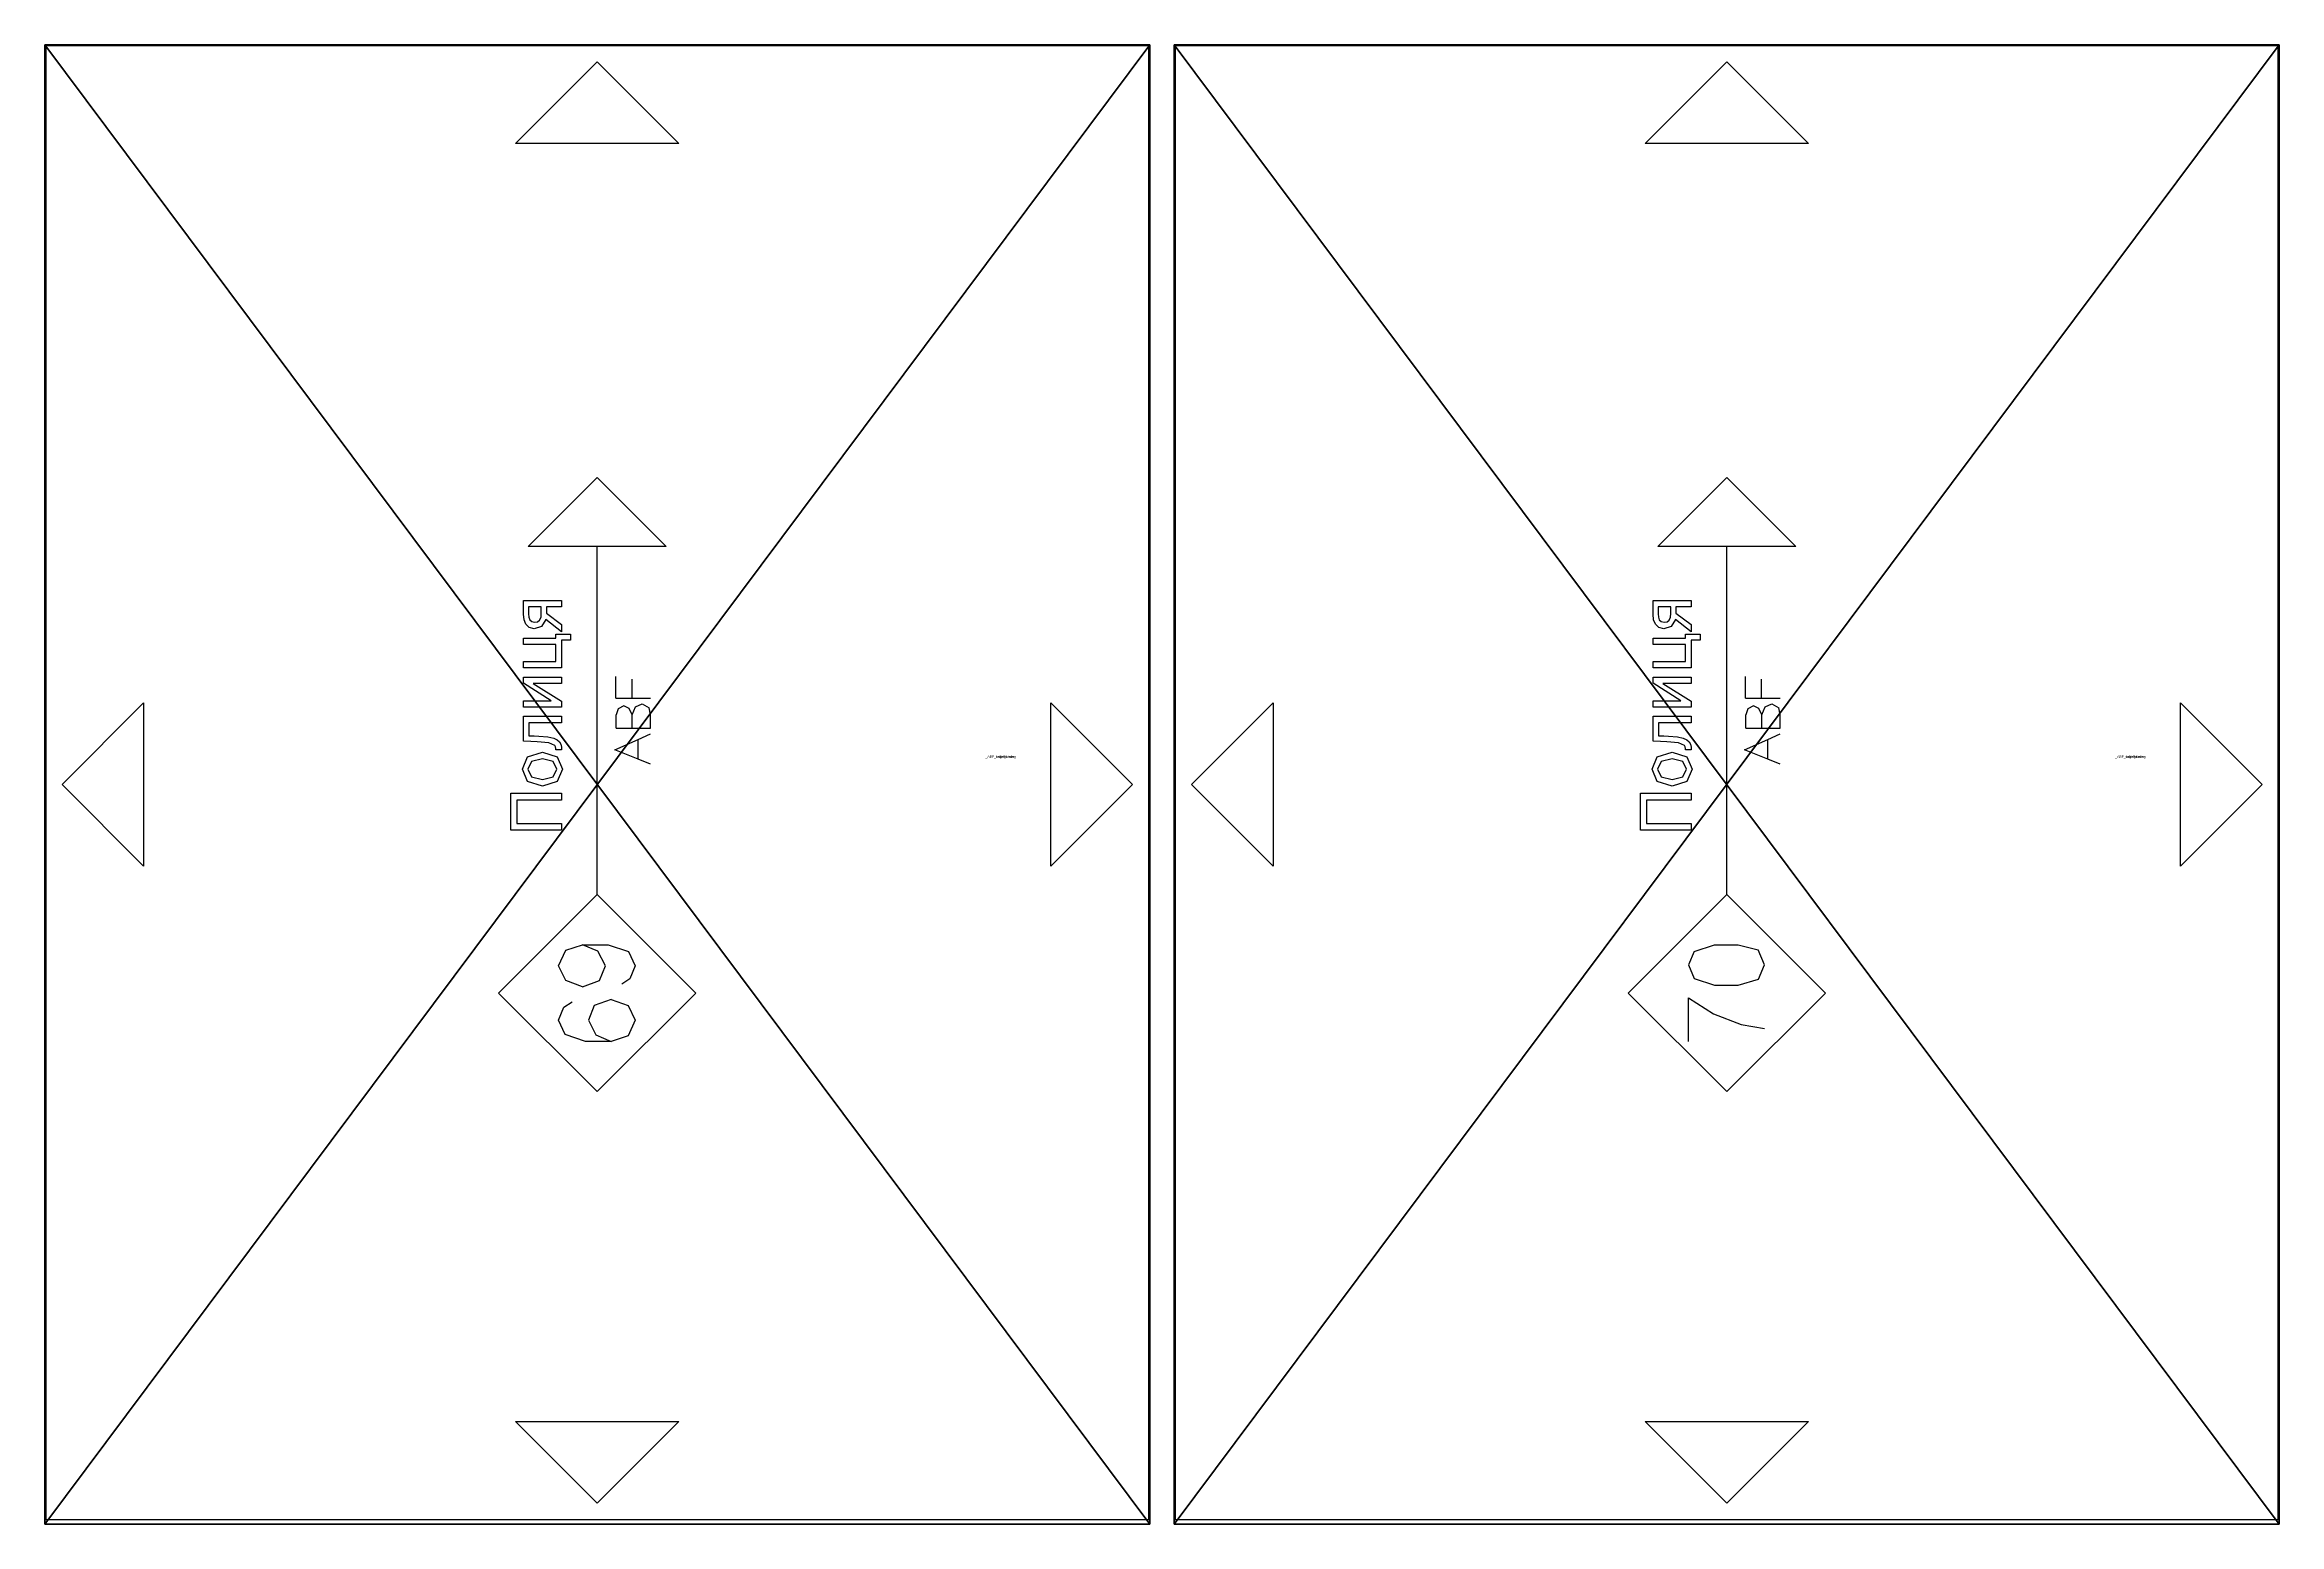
# Model space of a CAD drawing. Header units: millimetres. Extents: x -45532 to 18, y -11338 to 4436.
# Drawn here: x -17494 to -16588, y 0 to 600 of the extents above; entities that cross this region are included whole.
import ezdxf

# ---------------------------------------------------------------- set-up
doc = ezdxf.new("R2010")
doc.units = ezdxf.units.MM
doc.header["$LTSCALE"] = 25.4
doc.layers.get('0').update_dxf_attribs({"true_color": 0xffffff})
for name, color, linetype, true_color in [('ABF_cuttingLines', 134, 'Continuous', 0x009987), ('ABF_edgeBanding', 252, 'Continuous', 0x777799), ('ABF_Label', 190, 'Continuous', 0x9900ff)]:
    doc.layers.add(name, color=color, linetype=linetype, true_color=true_color)

# ---------------------------------------------------------------- blocks, each defined once
blk = doc.blocks.new('Group1399#1')
at = {"layer": 'ABF_Label', "color": 0}
for p, q in [((-11.73, 9.21), (-11.73, 22.25)), ((-11.73, 22.25), (-2.26, 22.25)), ((-4, 20.71), (-10, 20.71)), ((-10, 20.71), (-10, 9.21)), ((-4, 9.21), (-4, 20.71)), ((-2.26, 22.25), (-2.26, 9.21)), ((-0.44, 14.09), (0.76, 17.9)), ((0.76, 17.9), (3.94, 19.26)), ((3.94, 17.84), (1.95, 16.92)), ((3.94, 19.26), (7.11, 17.91)), ((5.91, 16.92), (3.94, 17.84)), ((7.11, 17.91), (8.3, 14.09)), ((11.06, 17.11), (11.12, 18.99)), ((11.12, 18.99), (17.57, 18.99)), ((12.56, 17.6), (12.5, 16.21)), ((15.92, 17.6), (12.56, 17.6)), ((15.92, 9.21), (15.92, 17.6)), ((17.57, 18.99), (17.57, 9.21)), ((19.95, 9.21), (19.95, 18.99)), ((19.95, 18.99), (21.58, 18.99)), ((21.58, 18.99), (21.58, 11.81)), ((21.58, 11.81), (26.13, 18.99)), ((26.13, 18.99), (27.67, 18.99)), ((27.67, 18.99), (27.67, 9.21)), ((30.06, 9.21), (30.06, 18.99)), ((30.06, 18.99), (31.7, 18.99)), ((31.7, 18.99), (31.7, 10.62)), ((36.07, 10.62), (36.07, 18.99)), ((36.07, 18.99), (37.72, 18.99)), ((37.72, 18.99), (37.72, 10.62)), ((40.1, 16.2), (40.42, 17.48)), ((40.42, 17.48), (41.28, 18.4)), ((41.28, 18.4), (42.39, 18.84)), ((42.43, 17.38), (41.95, 16.86)), ((42.39, 18.84), (43.88, 18.99)), ((43.07, 17.61), (42.43, 17.38)), ((43.96, 17.67), (43.07, 17.61)), ((43.88, 18.99), (47.4, 18.99)), ((45.75, 17.67), (43.96, 17.67)), ((45.75, 14.38), (45.75, 17.67)), ((47.4, 18.99), (47.4, 9.21)), ((0.73, 10.32), (-0.44, 14.09)), ((1.95, 16.92), (1.26, 14.09)), ((1.26, 14.09), (1.95, 11.3)), ((5.9, 11.29), (6.6, 14.09)), ((6.6, 14.09), (5.91, 16.92)), ((8.3, 14.09), (7.11, 10.28)), ((10.07, 10.91), (10.71, 12.42)), ((10.71, 12.42), (11, 15.42)), ((11, 15.42), (11.06, 17.11)), ((12.27, 12.69), (11.95, 11.2)), ((12.45, 14.99), (12.27, 12.69)), ((12.5, 16.21), (12.45, 14.99)), ((26.04, 16.5), (21.44, 9.21)), ((26.04, 9.21), (26.04, 16.5)), ((39.3, 9.21), (42.45, 13.23)), ((40.67, 14.3), (40.1, 16.2)), ((42.45, 13.23), (40.67, 14.3)), ((44.12, 13.09), (41.22, 9.21)), ((41.95, 16.86), (41.79, 16.15)), ((41.79, 16.15), (41.9, 15.37)), ((41.9, 15.37), (42.3, 14.81)), ((42.3, 14.81), (43.05, 14.46)), ((43.05, 14.46), (44.02, 14.38)), ((44.02, 14.38), (45.75, 14.38)), ((45.75, 13.09), (44.12, 13.09)), ((45.75, 9.21), (45.75, 13.09)), ((-66.14, 9.89), (-54.94, 9.89)), ((-54.94, 9.89), (-59.07, 3.39)), ((-49.96, 8.42), (-51.69, 3.16)), ((-46.46, 9.89), (-49.96, 8.42)), ((-42.98, 8.42), (-46.46, 9.89)), ((-42.98, 8.42), (-41.25, 3.16)), ((-10, 9.21), (-11.73, 9.21)), ((-2.26, 9.21), (-4, 9.21)), ((3.94, 8.93), (0.73, 10.32)), ((1.95, 11.3), (3.94, 10.35)), ((3.94, 10.35), (5.9, 11.29)), ((7.11, 10.28), (3.94, 8.93)), ((8.93, 9.21), (8.93, 10.64)), ((8.93, 10.64), (9.02, 10.64)), ((9.24, 9.2), (8.93, 9.21)), ((9.02, 10.64), (9.14, 10.63)), ((9.14, 10.63), (9.3, 10.62)), ((9.6, 9.19), (9.24, 9.2)), ((9.3, 10.62), (9.71, 10.69)), ((10.37, 9.32), (9.6, 9.19)), ((9.71, 10.69), (10.07, 10.91)), ((11.01, 9.71), (10.37, 9.32)), ((11.53, 10.3), (11.01, 9.71)), ((11.95, 11.2), (11.53, 10.3)), ((17.57, 9.21), (15.92, 9.21)), ((21.44, 9.21), (19.95, 9.21)), ((27.67, 9.21), (26.04, 9.21)), ((37.16, 9.21), (30.06, 9.21)), ((31.7, 10.62), (36.07, 10.62)), ((37.16, 6.86), (37.16, 9.21)), ((38.69, 6.86), (37.16, 6.86)), ((37.72, 10.62), (38.69, 10.62)), ((38.69, 10.62), (38.69, 6.86)), ((41.22, 9.21), (39.3, 9.21)), ((47.4, 9.21), (45.75, 9.21)), ((-59.07, 3.39), (-61.77, -3.69)), ((-51.69, 3.16), (-51.69, -2.96)), ((-41.25, 3.16), (-41.25, -2.96)), ((-28.29, 0), (61.31, 0)), ((-61.77, -3.69), (-62.86, -9.73)), ((-51.69, -2.96), (-50.11, -8.12)), ((-41.25, -2.96), (-42.55, -8.11)), ((6.49, -10.57), (8.95, -4.58)), ((8.95, -4.58), (11.61, -10.57)), ((14.53, -4.88), (17.96, -4.88)), ((14.53, -4.88), (14.53, -8.98)), ((19.51, -5.38), (17.96, -4.88)), ((20.29, -6.84), (19.51, -5.38)), ((22.27, -4.79), (22.27, -8.97)), ((22.27, -4.79), (27.81, -4.79)), ((-50.11, -8.12), (-46.43, -9.73)), ((-46.43, -9.73), (-42.55, -8.11)), ((5.21, -13.72), (6.49, -10.57)), ((6.49, -10.57), (11.61, -10.57)), ((11.61, -10.57), (13.01, -13.72)), ((14.53, -8.98), (14.53, -13.72)), ((14.53, -8.98), (17.96, -8.98)), ((17.96, -8.98), (19.55, -8.25)), ((17.96, -8.98), (20.04, -9.9)), ((19.55, -8.25), (20.29, -6.84)), ((20.04, -9.9), (20.74, -11.59)), ((22.27, -8.97), (27.09, -8.97)), ((22.27, -8.97), (22.27, -13.72)), ((14.53, -13.72), (17.96, -13.72)), ((17.96, -13.72), (19.76, -13.36)), ((20.74, -11.59), (19.76, -13.36))]:
    blk.add_line(p, q, dxfattribs=at)
for points in [[(-28.29, 0, 0), (-53.69, -25.4, 0), (-79.09, 0, 0), (-53.69, 25.4, 0), (-28.29, 0, 0)], [(61.31, 17.78, 0), (79.09, 0, 0), (61.31, -17.78, 0), (61.31, 17.78, 0)]]:
    blk.add_polyline3d(points, close=True, dxfattribs=at)
blk = doc.blocks.new('Group1750#1')
at = {"layer": 'ABF_cuttingLines', "color": 0}
blk.add_polyline3d([(-3968.58, 410.71, 0), (-4415.78, 410.71, 0), (-4415.78, -186.89, 0), (-3968.58, -186.89, 0), (-3968.58, 410.71, 0)], close=True, dxfattribs=at)
blk = doc.blocks.new('Group1751#1')
at = {"layer": 'ABF_edgeBanding', "color": 0}
for points in [[(-4192.18, 404.09, 0), (-4159.09, 371, 0), (-4225.26, 371, 0), (-4192.18, 404.09, 0)], [(-4409.16, 111.11, 0), (-4376.07, 144.2, 0), (-4376.07, 78.02, 0), (-4409.16, 111.11, 0)], [(-3975.19, 111.11, 0), (-4008.28, 78.02, 0), (-4008.28, 144.2, 0), (-3975.19, 111.11, 0)], [(-4192.18, -180.27, 0), (-4225.26, -147.19, 0), (-4159.09, -147.19, 0), (-4192.18, -180.27, 0)]]:
    blk.add_polyline3d(points, close=True, dxfattribs=at)
blk = doc.blocks.new('______#83')
at = {"color": 0}
for p, q in [((-4416.18, 411.11), (-4416.18, -188.89)), ((-3968.18, 411.11), (-4416.18, 411.11)), ((-3968.18, 411.11, 18), (-4416.18, 411.11, 18)), ((-4416.18, 411.11, 18), (-4416.18, -188.89, 18)), ((-4416.18, 411.11, 18), (-4416.18, -188.89, 18)), ((-4416.18, 411.11), (-4416.18, 411.11, 18)), ((-4416.18, 411.11), (-4416.18, -188.89)), ((-3968.18, 411.11), (-4416.18, 411.11)), ((-4416.18, 411.11), (-4416.18, 411.11, 18)), ((-3968.18, 411.11, 18), (-4416.18, 411.11, 18)), ((-3968.18, 411.11), (-3968.18, 411.11, 18)), ((-3968.18, -188.89, 18), (-3968.18, 411.11, 18)), ((-3968.18, -188.89), (-3968.18, 411.11)), ((-3968.18, -188.89), (-3968.18, 411.11)), ((-3968.18, -188.89, 18), (-3968.18, 411.11, 18)), ((-3968.18, 411.11), (-3968.18, 411.11, 18)), ((-4416.18, -188.89, 18), (-3968.18, -188.89, 18)), ((-4416.18, -188.89), (-4416.18, -188.89, 18)), ((-4416.18, -188.89), (-3968.18, -188.89)), ((-4416.18, -188.89), (-3968.18, -188.89)), ((-4416.18, -188.89, 18), (-3968.18, -188.89, 18)), ((-4416.18, -188.89), (-4416.18, -188.89, 18)), ((-3968.18, -188.89), (-3968.18, -188.89, 18)), ((-3968.18, -188.89), (-3968.18, -188.89, 18))]:
    blk.add_line(p, q, dxfattribs=at)
at = {"layer": 'ABF_cuttingLines', "color": 0}
blk.add_blockref('Group1750#1', (0, 0, 18), dxfattribs=at)
at = {"layer": 'ABF_edgeBanding', "color": 0}
blk.add_blockref('Group1751#1', (0, 0, 18), dxfattribs=at)
at = {"layer": 'ABF_Label', "color": 0, "xscale": 1.574803149606299, "yscale": 1.574803149606299, "rotation": 90}
blk.add_blockref('Group1399#1', (-4192.18, 111.11, 18), dxfattribs=at)
at = {"color": 0}
mesh = blk.add_polyface(dxfattribs=at)
corners = [(-3968.18, 411.11), (-4416.18, -188.89), (-4416.18, 411.11), (-3968.18, -188.89)]
mesh.append_faces([[corners[k] for k in face] for face in [(0, 1, 2), (1, 0, 3)]], dxfattribs={"vtx0": -1, "color": 0})
at = {"color": 7, "true_color": 0xffffff}
mesh = blk.add_polyface(dxfattribs=at)
corners = [(-3968.18, -188.89, 18), (-4416.18, 411.11, 18), (-4416.18, -188.89, 18), (-3968.18, 411.11, 18)]
mesh.append_faces([[corners[k] for k in face] for face in [(0, 1, 2), (1, 0, 3)]], dxfattribs={"vtx0": -1, "color": 7})
at = {"color": 0}
mesh = blk.add_polyface(dxfattribs=at)
corners = [(-4416.18, 411.11, 18), (-4416.18, -188.89), (-4416.18, -188.89, 18), (-4416.18, 411.11)]
mesh.append_faces([[corners[k] for k in face] for face in [(0, 1, 2), (1, 0, 3)]], dxfattribs={"vtx0": -1, "color": 0})
mesh = blk.add_polyface(dxfattribs=at)
corners = [(-4416.18, 411.11, 18), (-3968.18, 411.11), (-4416.18, 411.11), (-3968.18, 411.11, 18)]
mesh.append_faces([[corners[k] for k in face] for face in [(0, 1, 2), (1, 0, 3)]], dxfattribs={"vtx0": -1, "color": 0})
mesh = blk.add_polyface(dxfattribs=at)
corners = [(-3968.18, 411.11), (-3968.18, -188.89, 18), (-3968.18, -188.89), (-3968.18, 411.11, 18)]
mesh.append_faces([[corners[k] for k in face] for face in [(0, 1, 2), (1, 0, 3)]], dxfattribs={"vtx0": -1, "color": 0})
mesh = blk.add_polyface(dxfattribs=at)
corners = [(-3968.18, -188.89, 18), (-4416.18, -188.89), (-3968.18, -188.89), (-4416.18, -188.89, 18)]
mesh.append_faces([[corners[k] for k in face] for face in [(0, 1, 2), (1, 0, 3)]], dxfattribs={"vtx0": -1, "color": 0})
blk = doc.blocks.new('Group1393#1')
at = {"layer": 'ABF_Label', "color": 0}
for p, q in [((-11.73, 9.21), (-11.73, 22.25)), ((-11.73, 22.25), (-2.26, 22.25)), ((-4, 20.71), (-10, 20.71)), ((-10, 20.71), (-10, 9.21)), ((-4, 9.21), (-4, 20.71)), ((-2.26, 22.25), (-2.26, 9.21)), ((-0.44, 14.09), (0.76, 17.9)), ((0.76, 17.9), (3.94, 19.26)), ((3.94, 17.84), (1.95, 16.92)), ((3.94, 19.26), (7.11, 17.91)), ((5.91, 16.92), (3.94, 17.84)), ((7.11, 17.91), (8.3, 14.09)), ((11.06, 17.11), (11.12, 18.99)), ((11.12, 18.99), (17.57, 18.99)), ((12.56, 17.6), (12.5, 16.21)), ((15.92, 17.6), (12.56, 17.6)), ((15.92, 9.21), (15.92, 17.6)), ((17.57, 18.99), (17.57, 9.21)), ((19.95, 9.21), (19.95, 18.99)), ((19.95, 18.99), (21.58, 18.99)), ((21.58, 18.99), (21.58, 11.81)), ((21.58, 11.81), (26.13, 18.99)), ((26.13, 18.99), (27.67, 18.99)), ((27.67, 18.99), (27.67, 9.21)), ((30.06, 9.21), (30.06, 18.99)), ((30.06, 18.99), (31.7, 18.99)), ((31.7, 18.99), (31.7, 10.62)), ((36.07, 10.62), (36.07, 18.99)), ((36.07, 18.99), (37.72, 18.99)), ((37.72, 18.99), (37.72, 10.62)), ((40.1, 16.2), (40.42, 17.48)), ((40.42, 17.48), (41.28, 18.4)), ((41.28, 18.4), (42.39, 18.84)), ((42.43, 17.38), (41.95, 16.86)), ((42.39, 18.84), (43.88, 18.99)), ((43.07, 17.61), (42.43, 17.38)), ((43.96, 17.67), (43.07, 17.61)), ((43.88, 18.99), (47.4, 18.99)), ((45.75, 17.67), (43.96, 17.67)), ((45.75, 14.38), (45.75, 17.67)), ((47.4, 18.99), (47.4, 9.21)), ((0.73, 10.32), (-0.44, 14.09)), ((1.95, 16.92), (1.26, 14.09)), ((1.26, 14.09), (1.95, 11.3)), ((5.9, 11.29), (6.6, 14.09)), ((6.6, 14.09), (5.91, 16.92)), ((8.3, 14.09), (7.11, 10.28)), ((10.07, 10.91), (10.71, 12.42)), ((10.71, 12.42), (11, 15.42)), ((11, 15.42), (11.06, 17.11)), ((12.27, 12.69), (11.95, 11.2)), ((12.45, 14.99), (12.27, 12.69)), ((12.5, 16.21), (12.45, 14.99)), ((26.04, 16.5), (21.44, 9.21)), ((26.04, 9.21), (26.04, 16.5)), ((39.3, 9.21), (42.45, 13.23)), ((40.67, 14.3), (40.1, 16.2)), ((42.45, 13.23), (40.67, 14.3)), ((44.12, 13.09), (41.22, 9.21)), ((41.95, 16.86), (41.79, 16.15)), ((41.79, 16.15), (41.9, 15.37)), ((41.9, 15.37), (42.3, 14.81)), ((42.3, 14.81), (43.05, 14.46)), ((43.05, 14.46), (44.02, 14.38)), ((44.02, 14.38), (45.75, 14.38)), ((45.75, 13.09), (44.12, 13.09)), ((45.75, 9.21), (45.75, 13.09)), ((-66.14, 3.01), (-64.39, 8.23)), ((-64.39, 8.23), (-60.69, 9.92)), ((-60.69, 9.92), (-57.33, 8.6)), ((-57.33, 8.6), (-55.97, 6.48)), ((-52.07, 3.76), (-50.5, 8.11)), ((-50.5, 8.11), (-46.7, 9.92)), ((-46.7, 9.92), (-42.69, 8.11)), ((-42.69, 8.11), (-41.25, 3.76)), ((-10, 9.21), (-11.73, 9.21)), ((-2.26, 9.21), (-4, 9.21)), ((3.94, 8.93), (0.73, 10.32)), ((1.95, 11.3), (3.94, 10.35)), ((3.94, 10.35), (5.9, 11.29)), ((7.11, 10.28), (3.94, 8.93)), ((8.93, 9.21), (8.93, 10.64)), ((8.93, 10.64), (9.02, 10.64)), ((9.24, 9.2), (8.93, 9.21)), ((9.02, 10.64), (9.14, 10.63)), ((9.14, 10.63), (9.3, 10.62)), ((9.6, 9.19), (9.24, 9.2)), ((9.3, 10.62), (9.71, 10.69)), ((10.37, 9.32), (9.6, 9.19)), ((9.71, 10.69), (10.07, 10.91)), ((11.01, 9.71), (10.37, 9.32)), ((11.53, 10.3), (11.01, 9.71)), ((11.95, 11.2), (11.53, 10.3)), ((17.57, 9.21), (15.92, 9.21)), ((21.44, 9.21), (19.95, 9.21)), ((27.67, 9.21), (26.04, 9.21)), ((37.16, 9.21), (30.06, 9.21)), ((31.7, 10.62), (36.07, 10.62)), ((37.16, 6.86), (37.16, 9.21)), ((38.69, 6.86), (37.16, 6.86)), ((37.72, 10.62), (38.69, 10.62)), ((38.69, 10.62), (38.69, 6.86)), ((41.22, 9.21), (39.3, 9.21)), ((47.4, 9.21), (45.75, 9.21)), ((-66.14, -3.59), (-66.14, 3.01)), ((-64.45, 0.32), (-66.14, -3.59)), ((-60.69, 2.26), (-64.45, 0.32)), ((-56.93, 0.75), (-60.69, 2.26)), ((-55.32, -3.59), (-56.93, 0.75)), ((-52.07, 3.76), (-50.45, -0.58)), ((-42.94, -0.16), (-41.25, 3.76)), ((-41.25, 3.76), (-41.25, -2.84)), ((-28.29, 0), (61.31, 0)), ((-64.7, -7.95), (-66.14, -3.59)), ((-55.32, -3.59), (-56.89, -7.95)), ((-50.45, -0.58), (-46.7, -2.1)), ((-46.7, -2.1), (-42.94, -0.16)), ((-41.25, -2.84), (-43, -8.06)), ((6.49, -10.57), (8.95, -4.58)), ((8.95, -4.58), (11.61, -10.57)), ((14.53, -4.88), (17.96, -4.88)), ((14.53, -4.88), (14.53, -8.98)), ((19.51, -5.38), (17.96, -4.88)), ((20.29, -6.84), (19.51, -5.38)), ((22.27, -4.79), (22.27, -8.97)), ((22.27, -4.79), (27.81, -4.79)), ((-60.69, -9.75), (-64.7, -7.95)), ((-56.89, -7.95), (-60.69, -9.75)), ((-50.06, -8.43), (-51.41, -6.32)), ((-46.7, -9.75), (-50.06, -8.43)), ((-43, -8.06), (-46.7, -9.75)), ((5.21, -13.72), (6.49, -10.57)), ((6.49, -10.57), (11.61, -10.57)), ((11.61, -10.57), (13.01, -13.72)), ((14.53, -8.98), (14.53, -13.72)), ((14.53, -8.98), (17.96, -8.98)), ((17.96, -8.98), (19.55, -8.25)), ((17.96, -8.98), (20.04, -9.9)), ((19.55, -8.25), (20.29, -6.84)), ((20.04, -9.9), (20.74, -11.59)), ((22.27, -8.97), (27.09, -8.97)), ((22.27, -8.97), (22.27, -13.72)), ((14.53, -13.72), (17.96, -13.72)), ((17.96, -13.72), (19.76, -13.36)), ((20.74, -11.59), (19.76, -13.36))]:
    blk.add_line(p, q, dxfattribs=at)
for points in [[(-28.29, 0, 0), (-53.69, -25.4, 0), (-79.09, 0, 0), (-53.69, 25.4, 0), (-28.29, 0, 0)], [(61.31, 17.78, 0), (79.09, 0, 0), (61.31, -17.78, 0), (61.31, 17.78, 0)]]:
    blk.add_polyline3d(points, close=True, dxfattribs=at)
blk = doc.blocks.new('Group1752#1')
at = {"layer": 'ABF_cuttingLines', "color": 0}
blk.add_polyline3d([(-3968.58, 410.71, 0), (-4415.78, 410.71, 0), (-4415.78, -186.89, 0), (-3968.58, -186.89, 0), (-3968.58, 410.71, 0)], close=True, dxfattribs=at)
blk = doc.blocks.new('Group1753#1')
at = {"layer": 'ABF_edgeBanding', "color": 0}
for points in [[(-4192.18, 404.09, 0), (-4159.09, 371, 0), (-4225.26, 371, 0), (-4192.18, 404.09, 0)], [(-4409.16, 111.11, 0), (-4376.07, 144.2, 0), (-4376.07, 78.02, 0), (-4409.16, 111.11, 0)], [(-3975.19, 111.11, 0), (-4008.28, 78.02, 0), (-4008.28, 144.2, 0), (-3975.19, 111.11, 0)], [(-4192.18, -180.27, 0), (-4225.26, -147.19, 0), (-4159.09, -147.19, 0), (-4192.18, -180.27, 0)]]:
    blk.add_polyline3d(points, close=True, dxfattribs=at)
blk = doc.blocks.new('______#84')
at = {"color": 0}
for p, q in [((-4416.18, 411.11), (-4416.18, -188.89)), ((-3968.18, 411.11), (-4416.18, 411.11)), ((-3968.18, 411.11, 18), (-4416.18, 411.11, 18)), ((-4416.18, 411.11, 18), (-4416.18, -188.89, 18)), ((-4416.18, 411.11, 18), (-4416.18, -188.89, 18)), ((-4416.18, 411.11), (-4416.18, 411.11, 18)), ((-4416.18, 411.11), (-4416.18, -188.89)), ((-3968.18, 411.11), (-4416.18, 411.11)), ((-4416.18, 411.11), (-4416.18, 411.11, 18)), ((-3968.18, 411.11, 18), (-4416.18, 411.11, 18)), ((-3968.18, 411.11), (-3968.18, 411.11, 18)), ((-3968.18, -188.89, 18), (-3968.18, 411.11, 18)), ((-3968.18, -188.89), (-3968.18, 411.11)), ((-3968.18, -188.89), (-3968.18, 411.11)), ((-3968.18, -188.89, 18), (-3968.18, 411.11, 18)), ((-3968.18, 411.11), (-3968.18, 411.11, 18)), ((-4416.18, -188.89, 18), (-3968.18, -188.89, 18)), ((-4416.18, -188.89), (-4416.18, -188.89, 18)), ((-4416.18, -188.89), (-3968.18, -188.89)), ((-4416.18, -188.89), (-3968.18, -188.89)), ((-4416.18, -188.89, 18), (-3968.18, -188.89, 18)), ((-4416.18, -188.89), (-4416.18, -188.89, 18)), ((-3968.18, -188.89), (-3968.18, -188.89, 18)), ((-3968.18, -188.89), (-3968.18, -188.89, 18))]:
    blk.add_line(p, q, dxfattribs=at)
at = {"layer": 'ABF_cuttingLines', "color": 0}
blk.add_blockref('Group1752#1', (0, 0, 18), dxfattribs=at)
at = {"layer": 'ABF_edgeBanding', "color": 0}
blk.add_blockref('Group1753#1', (0, 0, 18), dxfattribs=at)
at = {"layer": 'ABF_Label', "color": 0, "xscale": 1.574803149606299, "yscale": 1.574803149606299, "rotation": 90}
blk.add_blockref('Group1393#1', (-4192.18, 111.11, 18), dxfattribs=at)
at = {"color": 0}
mesh = blk.add_polyface(dxfattribs=at)
corners = [(-3968.18, 411.11), (-4416.18, -188.89), (-4416.18, 411.11), (-3968.18, -188.89)]
mesh.append_faces([[corners[k] for k in face] for face in [(0, 1, 2), (1, 0, 3)]], dxfattribs={"vtx0": -1, "color": 0})
at = {"color": 7, "true_color": 0xffffff}
mesh = blk.add_polyface(dxfattribs=at)
corners = [(-3968.18, -188.89, 18), (-4416.18, 411.11, 18), (-4416.18, -188.89, 18), (-3968.18, 411.11, 18)]
mesh.append_faces([[corners[k] for k in face] for face in [(0, 1, 2), (1, 0, 3)]], dxfattribs={"vtx0": -1, "color": 7})
at = {"color": 0}
mesh = blk.add_polyface(dxfattribs=at)
corners = [(-4416.18, 411.11, 18), (-4416.18, -188.89), (-4416.18, -188.89, 18), (-4416.18, 411.11)]
mesh.append_faces([[corners[k] for k in face] for face in [(0, 1, 2), (1, 0, 3)]], dxfattribs={"vtx0": -1, "color": 0})
mesh = blk.add_polyface(dxfattribs=at)
corners = [(-4416.18, 411.11, 18), (-3968.18, 411.11), (-4416.18, 411.11), (-3968.18, 411.11, 18)]
mesh.append_faces([[corners[k] for k in face] for face in [(0, 1, 2), (1, 0, 3)]], dxfattribs={"vtx0": -1, "color": 0})
mesh = blk.add_polyface(dxfattribs=at)
corners = [(-3968.18, 411.11), (-3968.18, -188.89, 18), (-3968.18, -188.89), (-3968.18, 411.11, 18)]
mesh.append_faces([[corners[k] for k in face] for face in [(0, 1, 2), (1, 0, 3)]], dxfattribs={"vtx0": -1, "color": 0})
mesh = blk.add_polyface(dxfattribs=at)
corners = [(-3968.18, -188.89, 18), (-4416.18, -188.89), (-3968.18, -188.89), (-4416.18, -188.89, 18)]
mesh.append_faces([[corners[k] for k in face] for face in [(0, 1, 2), (1, 0, 3)]], dxfattribs={"vtx0": -1, "color": 0})
blk = doc.blocks.new('Group1249#1')
blk = doc.blocks.new('Group1760#1')
blk = doc.blocks.new('Group1761#1')
blk = doc.blocks.new('______#88')
at = {"layer": 'ABF_cuttingLines', "color": 0}
ref = blk.add_blockref('Group1760#1', (0, 0, 18), dxfattribs=at)
ref.add_attrib('Skp_GroupInstanceName', '_ABF_cuttingLines', (0, 0), dxfattribs={"layer": '0', "height": 1})
at = {"layer": 'ABF_edgeBanding', "color": 0}
ref = blk.add_blockref('Group1761#1', (0, 0, 18), dxfattribs=at)
ref.add_attrib('Skp_GroupInstanceName', '_ABF_edgeBanding', (0, 0), dxfattribs={"layer": '0', "height": 1})
at = {"layer": 'ABF_Label', "color": 0}
ref = blk.add_blockref('Group1249#1', (-2447.45, -10.81, 18), dxfattribs=dict(at, xscale=1.574803149606299, yscale=1.574803149606299, rotation=90))
ref.add_attrib('Skp_GroupInstanceName', '_ABF_Label', (0, 0), dxfattribs={"layer": '0', "height": 1})
blk = doc.blocks.new('Group1282#1')
blk = doc.blocks.new('Group1762#1')
blk = doc.blocks.new('Group1763#1')
blk = doc.blocks.new('______#89')
at = {"layer": 'ABF_cuttingLines', "color": 0}
ref = blk.add_blockref('Group1762#1', (0, 0, 18), dxfattribs=at)
ref.add_attrib('Skp_GroupInstanceName', '_ABF_cuttingLines', (0, 0), dxfattribs={"layer": '0', "height": 1})
at = {"layer": 'ABF_edgeBanding', "color": 0}
ref = blk.add_blockref('Group1763#1', (0, 0, 18), dxfattribs=at)
ref.add_attrib('Skp_GroupInstanceName', '_ABF_edgeBanding', (0, 0), dxfattribs={"layer": '0', "height": 1})
at = {"layer": 'ABF_Label', "color": 0}
ref = blk.add_blockref('Group1282#1', (-2447.45, -10.81, 18), dxfattribs=dict(at, xscale=1.574803149606299, yscale=1.574803149606299, rotation=90))
ref.add_attrib('Skp_GroupInstanceName', '_ABF_Label', (0, 0), dxfattribs={"layer": '0', "height": 1})
blk = doc.blocks.new('_48501___EGGER_W_1000_ST9___2800207018__THICKNESS_18')
at = {"color": 0}
for name, p in [('______#89', (-17112.55, 310.81)), ('______#88', (-16654.55, 310.81)), ('______#84', (-13077.82, 188.89)), ('______#83', (-12619.82, 188.89))]:
    blk.add_blockref(name, p, dxfattribs=at)

msp = doc.modelspace()

# ---------------------------------------------------------------- block references
at = {"color": 0}
msp.add_blockref('_48501___EGGER_W_1000_ST9___2800207018__THICKNESS_18', (0, 0), dxfattribs=at)

doc.saveas('drawing.dxf')
